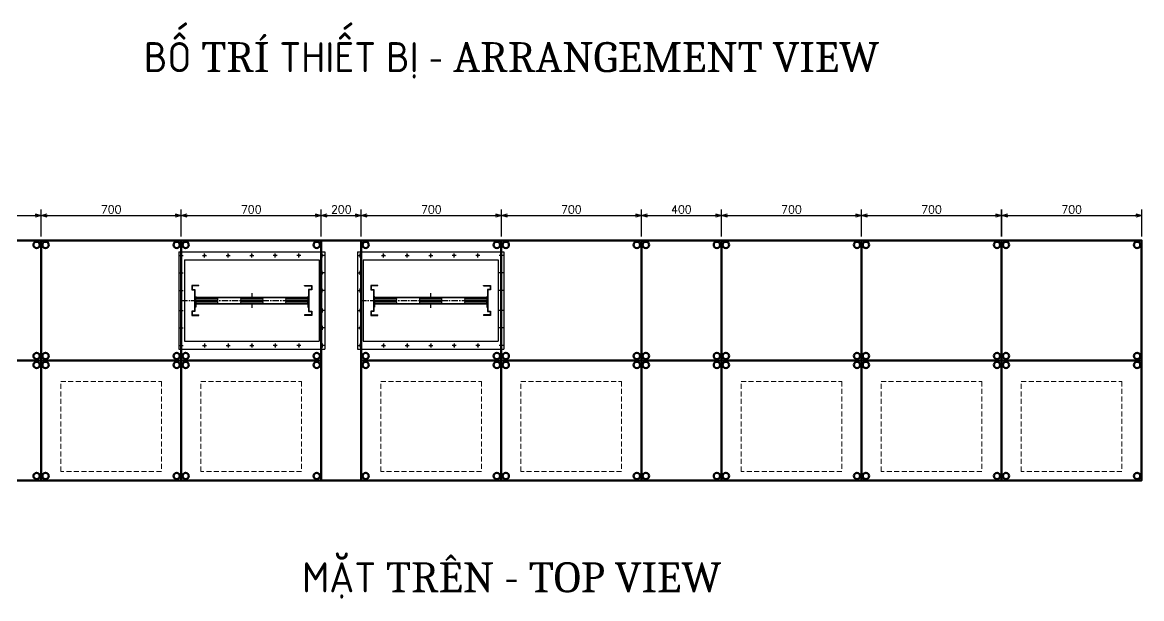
# Model space of a CAD drawing. Header units: millimetres. Extents: x -116965 to 323937, y 291661 to 566926.
# Drawn here: x -39830 to -34237, y 342961 to 345842 of the extents above; entities that cross this region are included whole.
import ezdxf

# ---------------------------------------------------------------- set-up
doc = ezdxf.new("R2010")
doc.units = ezdxf.units.MM
doc.header["$PDMODE"] = 35
doc.linetypes.add('CENTER', pattern=[50.8, 31.75, -6.35, 6.35, -6.35])
doc.linetypes.add('HIDDEN', pattern=[0.375, 0.25, -0.125])
doc.layers.get('0').update_dxf_attribs({"lineweight": 18})
doc.layers.add('AM_5', color=3, linetype='Continuous', lineweight=25)
for name, color, linetype in [('C00-00-00', 7, 'Continuous'), ('DETAIL', 7, 'Continuous'), ('DIM', 3, 'Continuous')]:
    doc.layers.add(name, color=color, linetype=linetype)
doc.styles.add('hwTech', font='Cambria.ttf')
doc.styles.add('{18b73a54-fa43-428c-adcb-c1c7bbdf2c84}', font='Simplex.shx')
doc.dimstyles.new('kich thuoc$0', dxfattribs={"dimscale": 2, "dimtxt": 20, "dimasz": 16, "dimexe": 15, "dimexo": 10, "dimgap": 5, "dimtad": 1, "dimdec": 0, "dimzin": 0, "dimdsep": 46, "dimtxsty": '{18b73a54-fa43-428c-adcb-c1c7bbdf2c84}', "dimblk": 'OPEN30', "dimcen": 0.09, "dimclrd": 3, "dimclre": 3, "dimclrt": 3, "dimadec": 0, "dimazin": 0, "dimtfac": 1, "dimtdec": 0, "dimtofl": 0, "dimtmove": 0, "dimatfit": 3, "dimldrblk": 'OPEN30', "dimfxl": 1, "dimtolj": 1, "dimtzin": 0, "dimarcsym": 0})

# ---------------------------------------------------------------- blocks, each defined once
blk = doc.blocks.new('bw4000-1')
for centre in [(94829.5, 362125.5), (94946.5, 362125.5), (95064.5, 362125.5), (95182.5, 362125.5), (95299.5, 362125.5), (95417.5, 362125.5), (95534.5, 362125.5), (94829.5, 362037.5), (95534.5, 362037.5), (94829.5, 361950.5), (95534.5, 361950.5), (94829.5, 361849.5), (95534.5, 361849.5), (94829.5, 361762.5), (95534.5, 361762.5), (94829.5, 361674.5), (94946.5, 361674.5), (95064.5, 361674.5), (95182.5, 361674.5), (95299.5, 361674.5), (95417.5, 361674.5), (95534.5, 361674.5)]:
    blk.add_circle(centre, 4)
at = {"layer": 'DETAIL'}
for p, q in [((94817, 362143.5), (95547, 362143.5)), ((94817, 362143.5), (94817, 361656.5)), ((94845.5, 362103), (95518.5, 362103)), ((94845.5, 362103), (94845.5, 361697)), ((95518.5, 362103), (95518.5, 361697)), ((95547, 362143.5), (95547, 361656.5)), ((94817, 361656.5), (95547, 361656.5)), ((94845.5, 361697), (95518.5, 361697))]:
    blk.add_line(p, q, dxfattribs=at)
at = {"layer": 'DETAIL', "color": 7}
for p, q in [((94918.1, 361974.5), (94882.5, 361974.5)), ((94882.5, 361974.5), (94882.5, 361953.5)), ((94882.5, 361953.5), (94896.4, 361953.5)), ((94918.1, 361972.7), (94884.3, 361972.7)), ((94884.3, 361972.7), (94884.3, 361955.3)), ((94884.3, 361955.3), (94898.2, 361955.3)), ((94896.4, 361953.5), (94896.4, 361846.5)), ((94898.2, 361955.3), (94898.2, 361844.7)), ((94918.1, 361972.7), (94918.1, 361974.5)), ((95445.9, 361972.7), (95445.9, 361974.5)), ((95445.9, 361974.5), (95481.5, 361974.5)), ((95445.9, 361972.7), (95479.7, 361972.7)), ((95465.8, 361955.3), (95465.8, 361844.7)), ((95479.7, 361955.3), (95465.8, 361955.3)), ((95467.6, 361953.5), (95467.6, 361846.5)), ((95481.5, 361953.5), (95467.6, 361953.5)), ((95479.7, 361972.7), (95479.7, 361955.3)), ((95481.5, 361974.5), (95481.5, 361953.5)), ((94899.9, 361865.7), (94899.9, 361911.9)), ((94901.7, 361879.2), (94901.7, 361865.7)), ((94903.6, 361917.2), (95460.4, 361917.2)), ((94903.6, 361915.4), (95460.4, 361915.4)), ((94905.3, 361884.7), (95458.6, 361884.7)), ((94905.3, 361882.9), (95458.5, 361882.9)), ((95462.1, 361879.2), (95462.1, 361865.7)), ((95463.9, 361912.5), (95463.9, 361865.7)), ((95465.8, 361911.8), (95465.8, 361866.5)), ((94896.4, 361846.5), (94882.5, 361846.5)), ((94882.5, 361846.5), (94882.5, 361825.5)), ((94882.5, 361825.5), (94918.1, 361825.5)), ((94898.2, 361844.7), (94884.3, 361844.7)), ((94884.3, 361844.7), (94884.3, 361827.3)), ((94884.3, 361827.3), (94918.1, 361827.3)), ((94901.7, 361865.7), (94898.2, 361865.7)), ((94918.1, 361825.5), (94918.1, 361827.3)), ((95445.9, 361827.3), (95445.9, 361825.5)), ((95479.7, 361827.3), (95445.9, 361827.3)), ((95481.5, 361825.5), (95445.9, 361825.5)), ((95462.1, 361865.7), (95465.7, 361865.7)), ((95465.8, 361844.7), (95479.7, 361844.7)), ((95467.6, 361846.5), (95481.5, 361846.5)), ((95479.7, 361844.7), (95479.7, 361827.3)), ((95481.5, 361846.5), (95481.5, 361825.5))]:
    blk.add_line(p, q, dxfattribs=at)
at = {"layer": 'DETAIL', "color": 8, "linetype": 'CENTER'}
blk.add_line((95182, 361936.8), (95182, 361863.2), dxfattribs=at)
at = {"layer": 'DETAIL', "color": 8}
for p, q in [((94898.2, 361911.8), (94898.2, 361866.5)), ((94903.6, 361914.5), (95009.4, 361914.5)), ((94903.6, 361907.3), (95009.4, 361907.3)), ((94903.6, 361900), (95009.4, 361900)), ((94903.6, 361892.7), (95009.4, 361892.7)), ((94903.6, 361885.5), (95009.4, 361885.5)), ((95129.1, 361914.5), (95234.9, 361914.5)), ((95129.1, 361907.3), (95234.9, 361907.3)), ((95129.1, 361900), (95234.9, 361900)), ((95129.1, 361892.7), (95234.9, 361892.7)), ((95129.1, 361885.5), (95234.9, 361885.5)), ((95354.5, 361914.5), (95460.3, 361914.5)), ((95354.5, 361907.3), (95460.3, 361907.3)), ((95354.5, 361900), (95460.3, 361900)), ((95354.5, 361892.7), (95460.3, 361892.7)), ((95354.5, 361885.5), (95460.3, 361885.5))]:
    blk.add_line(p, q, dxfattribs=at)
at = {"layer": 'DETAIL', "color": 7}
for centre, radius, start, end in [((94903.6, 361911.8), 5.45, 90, 180), ((94903.6, 361911.7), 3.72, 90.5814, 176.0733), ((94905.3, 361879.2), 5.45, 90, 180), ((94905.3, 361879.2), 3.63, 90, 180), ((95458.5, 361879.2), 3.63, 0, 90), ((95458.6, 361879.4), 5.3, 358.4435, 89.7251), ((95460.4, 361911.8), 5.45, 0, 90), ((95460.4, 361911.9), 3.5, 357.8308, 90.8983)]:
    blk.add_arc(centre, radius, start, end, dxfattribs=at)
at = {"layer": 'DETAIL', "color": 8}
for centre, start, end in [((94903.6, 361910.9), 90, 270), ((94903.6, 361903.6), 90, 270), ((94903.6, 361896.4), 90, 270), ((94903.6, 361889.1), 90, 270), ((95009.4, 361910.9), 270, 90), ((95009.4, 361903.6), 270, 90), ((95009.4, 361896.4), 270, 90), ((95009.4, 361889.1), 270, 90), ((95129.1, 361910.9), 90, 270), ((95129.1, 361903.6), 90, 270), ((95129.1, 361896.4), 90, 270), ((95129.1, 361889.1), 90, 270), ((95234.9, 361910.9), 270, 90), ((95234.9, 361903.6), 270, 90), ((95234.9, 361896.4), 270, 90), ((95234.9, 361889.1), 270, 90), ((95354.5, 361910.9), 90, 270), ((95354.5, 361903.6), 90, 270), ((95354.5, 361896.4), 90, 270), ((95354.5, 361889.1), 90, 270), ((95460.3, 361910.9), 270, 90), ((95460.3, 361903.6), 270, 90), ((95460.3, 361896.4), 270, 90), ((95460.3, 361889.1), 270, 90)]:
    blk.add_arc(centre, 3.63, start, end, dxfattribs=at)
at = {"layer": 'DIM'}
for p, q in [((94819.5, 362125.5), (94839.5, 362125.5)), ((94829.5, 362115.5), (94829.5, 362135.5)), ((94936.5, 362125.5), (94956.5, 362125.5)), ((94946.5, 362115.5), (94946.5, 362135.5)), ((95054.5, 362125.5), (95074.5, 362125.5)), ((95064.5, 362115.5), (95064.5, 362135.5)), ((95172.5, 362125.5), (95192.5, 362125.5)), ((95182.5, 362115.5), (95182.5, 362135.5)), ((95309.5, 362125.5), (95289.5, 362125.5)), ((95299.5, 362115.5), (95299.5, 362135.5)), ((95427.5, 362125.5), (95407.5, 362125.5)), ((95417.5, 362115.5), (95417.5, 362135.5)), ((95544.5, 362125.5), (95524.5, 362125.5)), ((95534.5, 362115.5), (95534.5, 362135.5)), ((94829.5, 362027.5), (94829.5, 362047.5)), ((95534.5, 362027.5), (95534.5, 362047.5)), ((94819.5, 362037.5), (94839.5, 362037.5)), ((95544.5, 362037.5), (95524.5, 362037.5)), ((94819.5, 361950.5), (94839.5, 361950.5)), ((94829.5, 361940.5), (94829.5, 361960.5)), ((95544.5, 361950.5), (95524.5, 361950.5)), ((95534.5, 361940.5), (95534.5, 361960.5)), ((94819.5, 361849.5), (94839.5, 361849.5)), ((94829.5, 361859.5), (94829.5, 361839.5)), ((95544.5, 361849.5), (95524.5, 361849.5)), ((95534.5, 361859.5), (95534.5, 361839.5)), ((94819.5, 361762.5), (94839.5, 361762.5)), ((94829.5, 361772.5), (94829.5, 361752.5)), ((95544.5, 361762.5), (95524.5, 361762.5)), ((95534.5, 361772.5), (95534.5, 361752.5)), ((94819.5, 361674.5), (94839.5, 361674.5)), ((94829.5, 361684.5), (94829.5, 361664.5)), ((94936.5, 361674.5), (94956.5, 361674.5)), ((94946.5, 361684.5), (94946.5, 361664.5)), ((95054.5, 361674.5), (95074.5, 361674.5)), ((95064.5, 361684.5), (95064.5, 361664.5)), ((95172.5, 361674.5), (95192.5, 361674.5)), ((95182.5, 361684.5), (95182.5, 361664.5)), ((95309.5, 361674.5), (95289.5, 361674.5)), ((95299.5, 361684.5), (95299.5, 361664.5)), ((95427.5, 361674.5), (95407.5, 361674.5)), ((95417.5, 361684.5), (95417.5, 361664.5)), ((95544.5, 361674.5), (95524.5, 361674.5)), ((95534.5, 361684.5), (95534.5, 361664.5))]:
    blk.add_line(p, q, dxfattribs=at)
at = {"layer": 'DIM', "linetype": 'CENTER'}
blk.add_line((94829, 361900), (95460.3, 361900), dxfattribs=at)
blk = doc.blocks.new('_Open30')
at = {"color": 0, "linetype": 'ByBlock', "lineweight": -2}
for p, q in [((-1, 0.27), (0, 0)), ((0, 0), (-1, -0.27)), ((0, 0), (-1, 0))]:
    blk.add_line(p, q, dxfattribs=at)
blk = doc.blocks.new('*D1726')
at = {"layer": 'AM_5', "color": 3, "lineweight": -2, "transparency": 16777216}
for p, q in [((-39736.7, 344771.8), (-39736.7, 344906.7)), ((-39706.7, 344876.7), (-39066.7, 344876.7)), ((-39036.7, 344771.8), (-39036.7, 344906.7))]:
    blk.add_line(p, q, dxfattribs=at)
at = {"layer": 'Defpoints', "color": 0, "lineweight": -3, "transparency": 16777216}
for p in [(-39036.7, 344876.7), (-39736.7, 344751.8), (-39036.7, 344751.8)]:
    blk.add_point(p, dxfattribs=at)
at = {"layer": 'AM_5', "color": 3, "lineweight": -2, "transparency": 16777216, "xscale": 30, "yscale": 30, "zscale": 30, "rotation": 180}
blk.add_blockref('_Open30', (-39736.7, 344876.7), dxfattribs=at)
at = {"layer": 'AM_5', "color": 3, "lineweight": -2, "transparency": 16777216, "xscale": 30, "yscale": 30, "zscale": 30}
blk.add_blockref('_Open30', (-39036.7, 344876.7), dxfattribs=at)
at = {"layer": 'AM_5', "color": 3, "transparency": 16777216, "insert": (-39386.7, 344906.7), "char_height": 40, "attachment_point": 5, "style": '{18b73a54-fa43-428c-adcb-c1c7bbdf2c84}'}
blk.add_mtext('\\A1;700', dxfattribs=at)
blk = doc.blocks.new('*D1727')
at = {"layer": 'AM_5', "color": 3, "lineweight": -2, "transparency": 16777216}
for p, q in [((-39036.8, 344771.8), (-39036.8, 344906.7)), ((-39006.8, 344876.7), (-38366.8, 344876.7)), ((-38336.8, 344771.8), (-38336.8, 344906.7))]:
    blk.add_line(p, q, dxfattribs=at)
at = {"layer": 'Defpoints', "color": 0, "lineweight": -3, "transparency": 16777216}
for p in [(-38336.8, 344876.7), (-39036.8, 344751.8), (-38336.8, 344751.8)]:
    blk.add_point(p, dxfattribs=at)
at = {"layer": 'AM_5', "color": 3, "lineweight": -2, "transparency": 16777216, "xscale": 30, "yscale": 30, "zscale": 30, "rotation": 180}
blk.add_blockref('_Open30', (-39036.8, 344876.7), dxfattribs=at)
at = {"layer": 'AM_5', "color": 3, "lineweight": -2, "transparency": 16777216, "xscale": 30, "yscale": 30, "zscale": 30}
blk.add_blockref('_Open30', (-38336.8, 344876.7), dxfattribs=at)
at = {"layer": 'AM_5', "color": 3, "transparency": 16777216, "insert": (-38686.8, 344906.7), "char_height": 40, "attachment_point": 5, "style": '{18b73a54-fa43-428c-adcb-c1c7bbdf2c84}'}
blk.add_mtext('\\A1;700', dxfattribs=at)
blk = doc.blocks.new('*D1728')
at = {"layer": 'AM_5', "color": 3, "lineweight": -2, "transparency": 16777216}
for p, q in [((-38136.9, 344771.8), (-38136.9, 344906.7)), ((-38106.9, 344876.7), (-37466.9, 344876.7)), ((-37436.9, 344771.8), (-37436.9, 344906.7))]:
    blk.add_line(p, q, dxfattribs=at)
at = {"layer": 'Defpoints', "color": 0, "lineweight": -3, "transparency": 16777216}
for p in [(-37436.9, 344876.7), (-38136.9, 344751.8), (-37436.9, 344751.8)]:
    blk.add_point(p, dxfattribs=at)
at = {"layer": 'AM_5', "color": 3, "lineweight": -2, "transparency": 16777216, "xscale": 30, "yscale": 30, "zscale": 30, "rotation": 180}
blk.add_blockref('_Open30', (-38136.9, 344876.7), dxfattribs=at)
at = {"layer": 'AM_5', "color": 3, "lineweight": -2, "transparency": 16777216, "xscale": 30, "yscale": 30, "zscale": 30}
blk.add_blockref('_Open30', (-37436.9, 344876.7), dxfattribs=at)
at = {"layer": 'AM_5', "color": 3, "transparency": 16777216, "insert": (-37786.9, 344906.7), "char_height": 40, "attachment_point": 5, "style": '{18b73a54-fa43-428c-adcb-c1c7bbdf2c84}'}
blk.add_mtext('\\A1;700', dxfattribs=at)
blk = doc.blocks.new('*D1720')
at = {"layer": 'AM_5', "color": 3, "lineweight": -2, "transparency": 16777216}
for p, q in [((-37437, 344771.8), (-37437, 344906.7)), ((-37407, 344876.7), (-36767, 344876.7)), ((-36737, 344771.8), (-36737, 344906.7))]:
    blk.add_line(p, q, dxfattribs=at)
at = {"layer": 'Defpoints', "color": 0, "lineweight": -3, "transparency": 16777216}
for p in [(-36737, 344876.7), (-37437, 344751.8), (-36737, 344751.8)]:
    blk.add_point(p, dxfattribs=at)
at = {"layer": 'AM_5', "color": 3, "lineweight": -2, "transparency": 16777216, "xscale": 30, "yscale": 30, "zscale": 30, "rotation": 180}
blk.add_blockref('_Open30', (-37437, 344876.7), dxfattribs=at)
at = {"layer": 'AM_5', "color": 3, "lineweight": -2, "transparency": 16777216, "xscale": 30, "yscale": 30, "zscale": 30}
blk.add_blockref('_Open30', (-36737, 344876.7), dxfattribs=at)
at = {"layer": 'AM_5', "color": 3, "transparency": 16777216, "insert": (-37087, 344906.7), "char_height": 40, "attachment_point": 5, "style": '{18b73a54-fa43-428c-adcb-c1c7bbdf2c84}'}
blk.add_mtext('\\A1;700', dxfattribs=at)
blk = doc.blocks.new('*D1721')
at = {"layer": 'AM_5', "color": 3, "lineweight": -2, "transparency": 16777216}
for p, q in [((-36337.2, 344771.8), (-36337.2, 344906.7)), ((-36307.2, 344876.7), (-35667.2, 344876.7)), ((-35637.2, 344771.8), (-35637.2, 344906.7))]:
    blk.add_line(p, q, dxfattribs=at)
at = {"layer": 'Defpoints', "color": 0, "lineweight": -3, "transparency": 16777216}
for p in [(-35637.2, 344876.7), (-36337.2, 344751.8), (-35637.2, 344751.8)]:
    blk.add_point(p, dxfattribs=at)
at = {"layer": 'AM_5', "color": 3, "lineweight": -2, "transparency": 16777216, "xscale": 30, "yscale": 30, "zscale": 30, "rotation": 180}
blk.add_blockref('_Open30', (-36337.2, 344876.7), dxfattribs=at)
at = {"layer": 'AM_5', "color": 3, "lineweight": -2, "transparency": 16777216, "xscale": 30, "yscale": 30, "zscale": 30}
blk.add_blockref('_Open30', (-35637.2, 344876.7), dxfattribs=at)
at = {"layer": 'AM_5', "color": 3, "transparency": 16777216, "insert": (-35987.2, 344906.7), "char_height": 40, "attachment_point": 5, "style": '{18b73a54-fa43-428c-adcb-c1c7bbdf2c84}'}
blk.add_mtext('\\A1;700', dxfattribs=at)
blk = doc.blocks.new('*D1722')
at = {"layer": 'AM_5', "color": 3, "lineweight": -2, "transparency": 16777216}
for p, q in [((-35637.3, 344771.8), (-35637.3, 344906.7)), ((-35607.3, 344876.7), (-34967.3, 344876.7)), ((-34937.3, 344771.8), (-34937.3, 344906.7))]:
    blk.add_line(p, q, dxfattribs=at)
at = {"layer": 'Defpoints', "color": 0, "lineweight": -3, "transparency": 16777216}
for p in [(-34937.3, 344876.7), (-35637.3, 344751.8), (-34937.3, 344751.8)]:
    blk.add_point(p, dxfattribs=at)
at = {"layer": 'AM_5', "color": 3, "lineweight": -2, "transparency": 16777216, "xscale": 30, "yscale": 30, "zscale": 30, "rotation": 180}
blk.add_blockref('_Open30', (-35637.3, 344876.7), dxfattribs=at)
at = {"layer": 'AM_5', "color": 3, "lineweight": -2, "transparency": 16777216, "xscale": 30, "yscale": 30, "zscale": 30}
blk.add_blockref('_Open30', (-34937.3, 344876.7), dxfattribs=at)
at = {"layer": 'AM_5', "color": 3, "transparency": 16777216, "insert": (-35287.3, 344906.7), "char_height": 40, "attachment_point": 5, "style": '{18b73a54-fa43-428c-adcb-c1c7bbdf2c84}'}
blk.add_mtext('\\A1;700', dxfattribs=at)
blk = doc.blocks.new('*D1723')
at = {"layer": 'AM_5', "color": 3, "lineweight": -2, "transparency": 16777216}
for p, q in [((-34936.7, 344771.8), (-34936.7, 344906.7)), ((-34906.7, 344876.7), (-34266.7, 344876.7)), ((-34236.7, 344771.8), (-34236.7, 344906.7))]:
    blk.add_line(p, q, dxfattribs=at)
at = {"layer": 'Defpoints', "color": 0, "lineweight": -3, "transparency": 16777216}
for p in [(-34236.7, 344876.7), (-34936.7, 344751.8), (-34236.7, 344751.8)]:
    blk.add_point(p, dxfattribs=at)
at = {"layer": 'AM_5', "color": 3, "lineweight": -2, "transparency": 16777216, "xscale": 30, "yscale": 30, "zscale": 30, "rotation": 180}
blk.add_blockref('_Open30', (-34936.7, 344876.7), dxfattribs=at)
at = {"layer": 'AM_5', "color": 3, "lineweight": -2, "transparency": 16777216, "xscale": 30, "yscale": 30, "zscale": 30}
blk.add_blockref('_Open30', (-34236.7, 344876.7), dxfattribs=at)
at = {"layer": 'AM_5', "color": 3, "transparency": 16777216, "insert": (-34586.7, 344906.7), "char_height": 40, "attachment_point": 5, "style": '{18b73a54-fa43-428c-adcb-c1c7bbdf2c84}'}
blk.add_mtext('\\A1;700', dxfattribs=at)
blk = doc.blocks.new('*D1737')
at = {"layer": 'AM_5', "color": 3, "lineweight": -2, "transparency": 16777216}
for p, q in [((-40136.7, 344771.8), (-40136.7, 344906.7)), ((-40106.7, 344876.7), (-39766.7, 344876.7)), ((-39736.7, 344771.8), (-39736.7, 344906.7))]:
    blk.add_line(p, q, dxfattribs=at)
at = {"layer": 'Defpoints', "color": 0, "lineweight": -3, "transparency": 16777216}
for p in [(-39736.7, 344876.7), (-40136.7, 344751.8), (-39736.7, 344751.8)]:
    blk.add_point(p, dxfattribs=at)
at = {"layer": 'AM_5', "color": 3, "lineweight": -2, "transparency": 16777216, "xscale": 30, "yscale": 30, "zscale": 30, "rotation": 180}
blk.add_blockref('_Open30', (-40136.7, 344876.7), dxfattribs=at)
at = {"layer": 'AM_5', "color": 3, "lineweight": -2, "transparency": 16777216, "xscale": 30, "yscale": 30, "zscale": 30}
blk.add_blockref('_Open30', (-39736.7, 344876.7), dxfattribs=at)
at = {"layer": 'AM_5', "color": 3, "transparency": 16777216, "insert": (-39936.7, 344906.7), "char_height": 40, "attachment_point": 5, "style": '{18b73a54-fa43-428c-adcb-c1c7bbdf2c84}'}
blk.add_mtext('\\A1;400', dxfattribs=at)
blk = doc.blocks.new('*D1738')
at = {"layer": 'AM_5', "color": 3, "lineweight": -2, "transparency": 16777216}
for p, q in [((-38336.9, 344771.8), (-38336.9, 344906.7)), ((-38306.9, 344876.7), (-38166.9, 344876.7)), ((-38136.9, 344771.8), (-38136.9, 344906.7))]:
    blk.add_line(p, q, dxfattribs=at)
at = {"layer": 'Defpoints', "color": 0, "lineweight": -3, "transparency": 16777216}
for p in [(-38136.9, 344876.7), (-38336.9, 344751.8), (-38136.9, 344751.8)]:
    blk.add_point(p, dxfattribs=at)
at = {"layer": 'AM_5', "color": 3, "lineweight": -2, "transparency": 16777216, "xscale": 30, "yscale": 30, "zscale": 30, "rotation": 180}
blk.add_blockref('_Open30', (-38336.9, 344876.7), dxfattribs=at)
at = {"layer": 'AM_5', "color": 3, "lineweight": -2, "transparency": 16777216, "xscale": 30, "yscale": 30, "zscale": 30}
blk.add_blockref('_Open30', (-38136.9, 344876.7), dxfattribs=at)
at = {"layer": 'AM_5', "color": 3, "transparency": 16777216, "insert": (-38236.9, 344906.7), "char_height": 40, "attachment_point": 5, "style": '{18b73a54-fa43-428c-adcb-c1c7bbdf2c84}'}
blk.add_mtext('\\A1;200', dxfattribs=at)
blk = doc.blocks.new('*D1713')
at = {"layer": 'AM_5', "color": 3, "lineweight": -2, "transparency": 16777216}
for p, q in [((-36737.2, 344771.8), (-36737.2, 344906.7)), ((-36707.2, 344876.7), (-36367.2, 344876.7)), ((-36337.2, 344771.8), (-36337.2, 344906.7))]:
    blk.add_line(p, q, dxfattribs=at)
at = {"layer": 'Defpoints', "color": 0, "lineweight": -3, "transparency": 16777216}
for p in [(-36337.2, 344876.7), (-36737.2, 344751.8), (-36337.2, 344751.8)]:
    blk.add_point(p, dxfattribs=at)
at = {"layer": 'AM_5', "color": 3, "lineweight": -2, "transparency": 16777216, "xscale": 30, "yscale": 30, "zscale": 30, "rotation": 180}
blk.add_blockref('_Open30', (-36737.2, 344876.7), dxfattribs=at)
at = {"layer": 'AM_5', "color": 3, "lineweight": -2, "transparency": 16777216, "xscale": 30, "yscale": 30, "zscale": 30}
blk.add_blockref('_Open30', (-36337.2, 344876.7), dxfattribs=at)
at = {"layer": 'AM_5', "color": 3, "transparency": 16777216, "insert": (-36537.2, 344906.7), "char_height": 40, "attachment_point": 5, "style": '{18b73a54-fa43-428c-adcb-c1c7bbdf2c84}'}
blk.add_mtext('\\A1;400', dxfattribs=at)

msp = doc.modelspace()

# ---------------------------------------------------------------- linework, layer by layer
at = {"color": 7, "linetype": 'HIDDEN', "ltscale": 100}
for points in [[(-39638.493667, 344046.976562), (-39135.493667, 344046.976562), (-39135.493667, 343596.976562), (-39638.493667, 343596.976562)], [(-38938.563458, 344046.976562), (-38435.563458, 344046.976562), (-38435.563458, 343596.976562), (-38938.563458, 343596.976562)], [(-38038.689083, 344046.976562), (-37535.689083, 344046.976562), (-37535.689083, 343596.976562), (-38038.689083, 343596.976562)], [(-37338.786789, 344046.976562), (-36835.786789, 344046.976562), (-36835.786789, 343596.976562), (-37338.786789, 343596.976562)], [(-36238.940333, 344046.976562), (-35735.940333, 344046.976562), (-35735.940333, 343596.976562), (-36238.940333, 343596.976562)], [(-35539.038039, 344046.976562), (-35036.038039, 344046.976562), (-35036.038039, 343596.976562), (-35539.038039, 343596.976562)], [(-34839.135748, 344046.976562), (-34336.135748, 344046.976562), (-34336.135748, 343596.976562), (-34839.135748, 343596.976562)]]:
    msp.add_lwpolyline(points, close=True, dxfattribs=at)
at = {"layer": 'C00-00-00', "lineweight": 100}
for points in [[(-40136.888976, 344751.476562), (-39736.944811, 344751.476562), (-39736.944811, 344151.532393), (-40136.888976, 344151.532393)], [(-39736.944811, 344751.476562), (-39037.04252, 344751.476562), (-39037.04252, 344151.532393), (-39736.944811, 344151.532393)], [(-39037.04252, 344751.476562), (-38337.14023, 344751.476562), (-38337.14023, 344151.532393), (-39037.04252, 344151.532393)], [(-38337.112311, 344751.476562), (-38137.14023, 344751.476562), (-38137.14023, 343551.616143), (-38337.112311, 343551.616143)], [(-38137.14023, 344751.476562), (-37437.237936, 344751.476562), (-37437.237936, 344151.532393), (-38137.14023, 344151.532393)], [(-37437.237936, 344751.476562), (-36737.335642, 344751.476562), (-36737.335642, 344151.532393), (-37437.237936, 344151.532393)], [(-36737.335642, 344751.476562), (-36337.391476, 344751.476562), (-36337.391476, 344151.532393), (-36737.335642, 344151.532393)], [(-36337.391476, 344751.476562), (-35637.489186, 344751.476562), (-35637.489186, 344151.532393), (-36337.391476, 344151.532393)], [(-35637.489186, 344751.476562), (-34937.586892, 344751.476562), (-34937.586892, 344151.532393), (-35637.489186, 344151.532393)], [(-34937.586892, 344751.476562), (-34237.684601, 344751.476562), (-34237.684601, 344151.532393), (-34937.586892, 344151.532393)], [(-40136.888976, 344151.532393), (-39736.944811, 344151.532393), (-39736.944811, 343551.616143), (-40136.888976, 343551.616143)], [(-39736.944811, 344151.532393), (-39037.04252, 344151.532393), (-39037.04252, 343551.616143), (-39736.944811, 343551.616143)], [(-39037.04252, 344151.532393), (-38337.14023, 344151.532393), (-38337.14023, 343551.616143), (-39037.04252, 343551.616143)], [(-38137.14023, 344151.532393), (-37437.237936, 344151.532393), (-37437.237936, 343551.616143), (-38137.14023, 343551.616143)], [(-37437.237936, 344151.532393), (-36737.335642, 344151.532393), (-36737.335642, 343551.616143), (-37437.237936, 343551.616143)], [(-36737.335642, 344151.532393), (-36337.391476, 344151.532393), (-36337.391476, 343551.616143), (-36737.335642, 343551.616143)], [(-36337.391476, 344151.532393), (-35637.489186, 344151.532393), (-35637.489186, 343551.616143), (-36337.391476, 343551.616143)], [(-35637.489186, 344151.532393), (-34937.586892, 344151.532393), (-34937.586892, 343551.616143), (-35637.489186, 343551.616143)], [(-34937.586892, 344151.532393), (-34237.684601, 344151.532393), (-34237.684601, 343551.616143), (-34937.586892, 343551.616143)]]:
    msp.add_lwpolyline(points, close=True, dxfattribs=at)
for centre in [(-39759.343016, 344729.078353), (-39714.546606, 344729.078353), (-39059.440725, 344729.078353), (-39014.644316, 344729.078353), (-38359.538435, 344729.078353), (-38114.742021, 344729.078353), (-37459.636144, 344729.078353), (-37414.839727, 344729.078353), (-36759.73385, 344729.078353), (-36714.937437, 344729.078353), (-36359.789681, 344729.078353), (-36314.993271, 344729.078353), (-35659.887391, 344729.078353), (-35615.090977, 344729.078353), (-34959.9851, 344729.078353), (-34915.188687, 344729.078353), (-34260.082806, 344729.078353), (-39759.343016, 344173.930601), (-39759.343016, 344129.134188), (-39714.546606, 344173.930601), (-39714.546606, 344129.134188), (-39059.440725, 344173.930601), (-39059.440725, 344129.134188), (-39014.644316, 344173.930601), (-39014.644316, 344129.134188), (-38359.538435, 344173.930601), (-38359.538435, 344129.134188), (-38114.742021, 344173.930601), (-38114.742021, 344129.134188), (-37459.636144, 344173.930601), (-37459.636144, 344129.134188), (-37414.839727, 344173.930601), (-37414.839727, 344129.134188), (-36759.73385, 344173.930601), (-36759.73385, 344129.134188), (-36714.937437, 344173.930601), (-36714.937437, 344129.134188), (-36359.789681, 344173.930601), (-36359.789681, 344129.134188), (-36314.993271, 344173.930601), (-36314.993271, 344129.134188), (-35659.887391, 344173.930601), (-35659.887391, 344129.134188), (-35615.090977, 344173.930601), (-35615.090977, 344129.134188), (-34959.9851, 344173.930601), (-34959.9851, 344129.134188), (-34915.188687, 344173.930601), (-34915.188687, 344129.134188), (-34260.082806, 344173.930601), (-34260.082806, 344129.134188), (-39759.343016, 343574.014351), (-39714.546606, 343574.014351), (-39059.440725, 343574.014351), (-39014.644316, 343574.014351), (-38359.538435, 343574.014351), (-38114.742021, 343574.014351), (-37459.636144, 343574.014351), (-37414.839727, 343574.014351), (-36759.73385, 343574.014351), (-36714.937437, 343574.014351), (-36359.789681, 343574.014351), (-36314.993271, 343574.014351), (-35659.887391, 343574.014351), (-35615.090977, 343574.014351), (-34959.9851, 343574.014351), (-34915.188687, 343574.014351), (-34260.082806, 343574.014351)]:
    msp.add_circle(centre, 15.997765, dxfattribs=at)

# ---------------------------------------------------------------- block references
at = {"lineweight": -3}
for p in [(-133866.073093, -17448.504961), (-132972.168508, -17448.504961)]:
    msp.add_blockref('bw4000-1', p, dxfattribs=at)

# ---------------------------------------------------------------- texts
at = {"lineweight": -3, "ltscale": 5, "char_height": 150, "attachment_point": 5, "style": 'hwTech'}
for s, insert in [('BỐ TRÍ THIẾT BỊ - ARRANGEMENT VIEW', (-37386.313965, 345651.783643)), ('MẶT TRÊN - TOP VIEW', (-37385.085642, 343051.616143))]:
    msp.add_mtext_dynamic_manual_height_columns(s, width=4248.15409148, gutter_width=40, heights=[0], dxfattribs=dict(at, insert=insert))

# ---------------------------------------------------------------- dimensions: what is measured, and where the dimension line sits
at = {"layer": 'AM_5'}
for base, p1, p2, picture, middle in [((-39736.721396, 344876.707475), (-40136.721312, 344751.783643), (-39736.721396, 344751.783643), '*D1737', (-39936.721354, 344906.707475)), ((-39036.72148, 344876.707475), (-39736.721396, 344751.783643), (-39036.72148, 344751.783643), '*D1726', (-39386.721438, 344906.707475)), ((-38336.79127, 344876.707475), (-39036.791186, 344751.783643), (-38336.79127, 344751.783643), '*D1727', (-38686.791228, 344906.707475)), ((-38136.916811, 344876.707475), (-38336.916728, 344751.783643), (-38136.916811, 344751.783643), '*D1738', (-38236.91677, 344906.707475)), ((-37436.916895, 344876.707475), (-38136.916811, 344751.783643), (-37436.916895, 344751.783643), '*D1728', (-37786.916853, 344906.707475)), ((-36737.014601, 344876.707475), (-37437.014517, 344751.783643), (-36737.014601, 344751.783643), '*D1720', (-37087.014559, 344906.707475)), ((-36337.168061, 344876.707475), (-36737.167978, 344751.783643), (-36337.168061, 344751.783643), '*D1713', (-36537.16802, 344906.707475)), ((-35637.168145, 344876.707475), (-36337.168061, 344751.783643), (-35637.168145, 344751.783643), '*D1721', (-35987.168103, 344906.707475)), ((-34937.265851, 344876.707475), (-35637.265767, 344751.783643), (-34937.265851, 344751.783643), '*D1722', (-35287.265809, 344906.707475)), ((-34236.735436, 344876.707475), (-34936.735352, 344751.783643), (-34236.735436, 344751.783643), '*D1723', (-34586.735394, 344906.707475))]:
    dim = msp.add_linear_dim(base=base, p1=p1, p2=p2, dimstyle='kich thuoc$0', override={"dimasz": 15, "dimtdec": 4}, dxfattribs=at)
    dim.commit()
    dim.dimension.update_dxf_attribs({"geometry": picture, "text_midpoint": middle})

doc.saveas('drawing.dxf')
